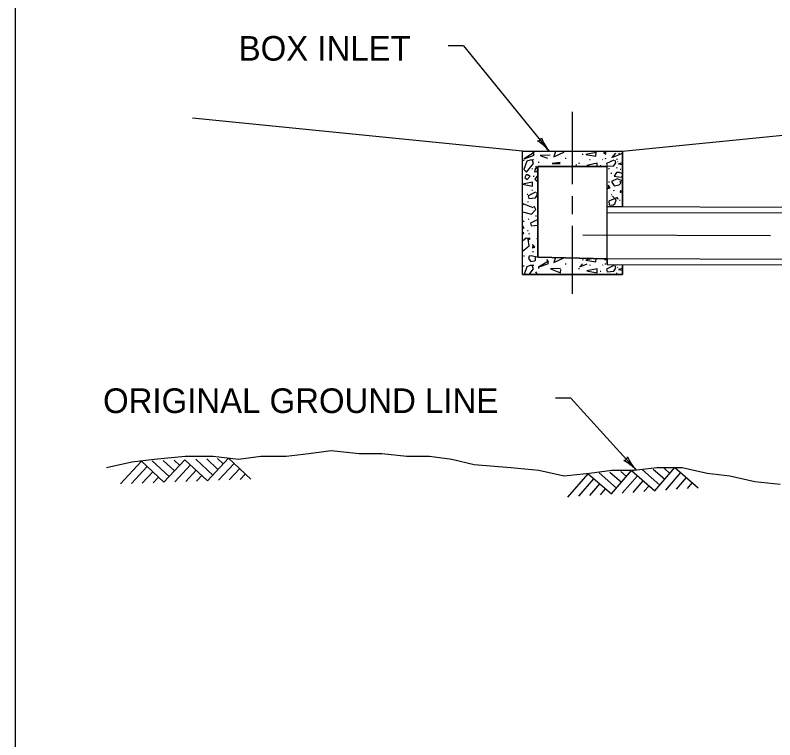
# Model space of a CAD drawing. Extents: x 1000 to 1036.3, y 1000 to 1022.
# Drawn here: x 1007 to 1013.17, y 1006.14 to 1012.03 of the extents above; entities that cross this region are included whole.
import ezdxf

# ---------------------------------------------------------------- set-up
doc = ezdxf.new("R2010")
doc.units = 0
for name, color, linetype in [('Level 1', 7, 'Continuous'), ('Level 10', 7, 'Continuous'), ('Level 11', 7, 'Continuous')]:
    doc.layers.add(name, color=color, linetype=linetype)

msp = doc.modelspace()

# ---------------------------------------------------------------- linework, layer by layer
at = {"layer": 'Level 1'}
for p, q in [((1010.6411, 1011.776), (1010.5161, 1011.776)), ((1010.6411, 1011.776), (1011.3372, 1010.9202)), ((1011.5268, 1010.6521), (1011.5268, 1011.2403)), ((1011.1206, 1010.9202), (1008.4393, 1011.1883)), ((1011.9331, 1010.9202), (1014.6143, 1011.1883)), ((1011.1206, 1010.9202), (1011.9331, 1010.9202)), ((1011.1206, 1009.9202), (1011.1206, 1010.9202)), ((1011.9331, 1010.4697), (1011.9331, 1010.9202)), ((1011.2456, 1010.7952), (1011.8081, 1010.7952)), ((1011.2456, 1010.0607), (1011.2456, 1010.7952)), ((1011.8081, 1010.0015), (1011.8081, 1010.7952)), ((1011.5268, 1010.4092), (1011.5268, 1010.5558)), ((1011.8081, 1010.4701), (1024.8674, 1010.4274)), ((1011.8081, 1010.4237), (1024.8673, 1010.3807)), ((1011.5268, 1009.7622), (1011.5268, 1010.3145)), ((1013.1351, 1010.2321), (1011.6111, 1010.2372)), ((1011.8081, 1010.0452), (1011.2456, 1010.0607)), ((1011.8072, 1010.0487), (1024.8659, 1010.0057)), ((1011.8081, 1010.0015), (1024.8657, 1009.9588)), ((1011.9331, 1009.9202), (1011.9331, 1009.9989)), ((1011.1206, 1009.9202), (1011.9331, 1009.9202)), ((1011.5121, 1008.9153), (1011.3871, 1008.9153)), ((1011.5121, 1008.9153), (1012.0424, 1008.3308)), ((1008.5553, 1008.4212), (1008.6467, 1008.3361)), ((1008.5617, 1008.2446), (1008.732, 1008.4277)), ((1008.6437, 1008.4245), (1008.6893, 1008.3818)), ((1008.732, 1008.4277), (1008.915, 1008.2575)), ((1007.855, 1008.2188), (1008.0252, 1008.4018)), ((1007.9434, 1008.2219), (1008.071, 1008.3593)), ((1008.0252, 1008.4018), (1008.2083, 1008.2317)), ((1008.1137, 1008.4051), (1008.251, 1008.2775)), ((1008.2019, 1008.4084), (1008.2935, 1008.3232)), ((1008.2083, 1008.2317), (1008.3786, 1008.4148)), ((1008.2902, 1008.4115), (1008.336, 1008.3689)), ((1008.2967, 1008.2348), (1008.4243, 1008.3723)), ((1008.3786, 1008.4148), (1008.5617, 1008.2446)), ((1008.467, 1008.418), (1008.6043, 1008.2903)), ((1008.6502, 1008.2477), (1008.7777, 1008.3852)), ((1008.0317, 1008.2252), (1008.1167, 1008.3167)), ((1008.3849, 1008.2382), (1008.4702, 1008.3297)), ((1008.7383, 1008.2511), (1008.8235, 1008.3426)), ((1008.8267, 1008.2542), (1008.8693, 1008.3001)), ((1011.4897, 1008.1117), (1011.6535, 1008.3007)), ((1011.6535, 1008.3007), (1011.8423, 1008.137)), ((1011.7417, 1008.307), (1011.8834, 1008.1843)), ((1011.8297, 1008.3134), (1011.9243, 1008.2314)), ((1011.8423, 1008.137), (1012.0062, 1008.326)), ((1011.9179, 1008.3196), (1011.9652, 1008.2787)), ((1012.0062, 1008.326), (1012.1952, 1008.1622)), ((1012.0944, 1008.3322), (1012.2361, 1008.2094)), ((1012.1825, 1008.3386), (1012.2769, 1008.2567)), ((1012.1952, 1008.1622), (1012.3588, 1008.3512)), ((1012.2707, 1008.3449), (1012.3178, 1008.3039)), ((1012.2833, 1008.1685), (1012.4061, 1008.3102)), ((1012.3588, 1008.3512), (1012.5477, 1008.1875)), ((1008.1201, 1008.2283), (1008.1626, 1008.2742)), ((1008.4733, 1008.2412), (1008.516, 1008.2871)), ((1011.578, 1008.118), (1011.7007, 1008.2597)), ((1011.9306, 1008.1432), (1012.0534, 1008.285)), ((1012.0187, 1008.1497), (1012.1006, 1008.2441)), ((1012.3713, 1008.1749), (1012.4533, 1008.2693)), ((1011.6661, 1008.1244), (1011.7478, 1008.2188)), ((1011.7542, 1008.1306), (1011.7952, 1008.1779)), ((1012.1069, 1008.1558), (1012.1479, 1008.2032)), ((1012.4596, 1008.1811), (1012.5006, 1008.2285))]:
    msp.add_line(p, q, dxfattribs=at)
msp.add_lwpolyline([(1011.8081, 1010.0452), (1011.8081, 1010.0015), (1011.9331, 1009.9989), (1011.9331, 1009.9202), (1011.1206, 1009.9202), (1011.1206, 1010.9202), (1011.9331, 1010.9202), (1011.9331, 1010.4697), (1011.8081, 1010.4701), (1011.8081, 1010.7952), (1011.2456, 1010.7952), (1011.2456, 1010.0607)], close=True, dxfattribs=at)
for points in [[(1011.214, 1010.9089), (1011.1338, 1010.8594), (1011.214, 1010.8893), (1011.2047, 1010.9208)], [(1011.3442, 1010.8896), (1011.264, 1010.8862), (1011.3228, 1010.8639)], [(1011.3887, 1010.9202), (1011.375, 1010.8734), (1011.4561, 1010.9127), (1011.4586, 1010.9202)], [(1011.6123, 1010.8945), (1011.6055, 1010.8936)], [(1011.7181, 1010.911), (1011.6353, 1010.8939), (1011.7172, 1010.8794), (1011.7181, 1010.9118)], [(1011.7885, 1010.9202), (1011.777, 1010.9067), (1011.7975, 1010.8965), (1011.7967, 1010.9202)], [(1011.8759, 1010.9049), (1011.8447, 1010.8702), (1011.9258, 1010.9026), (1011.9261, 1010.9049)], [(1011.9076, 1010.9008), (1011.9008, 1010.8999)], [(1011.1332, 1010.8454), (1011.1264, 1010.8446)], [(1011.2131, 1010.8499), (1011.1815, 1010.849), (1011.155, 1010.8388), (1011.1312, 1010.7722), (1011.1525, 1010.75), (1011.2105, 1010.8217), (1011.2002, 1010.8507)], [(1011.2547, 1010.8287), (1011.2479, 1010.8278)], [(1011.4274, 1010.8274), (1011.3609, 1010.8218), (1011.4274, 1010.8218)], [(1011.4741, 1010.861), (1011.4672, 1010.8601)], [(1011.6709, 1010.8517), (1011.6641, 1010.8508)], [(1011.7727, 1010.8542), (1011.7693, 1010.8516)], [(1011.7966, 1010.8601), (1011.7897, 1010.8592)], [(1011.8623, 1010.8486), (1011.8017, 1010.8204), (1011.8077, 1010.7982), (1011.8615, 1010.8025), (1011.8794, 1010.8272), (1011.8718, 1010.8468)], [(1011.8908, 1010.8538), (1011.884, 1010.853)], [(1011.8957, 1010.8345), (1011.8922, 1010.8362)], [(1011.9331, 1010.8247), (1011.8992, 1010.8177), (1011.9331, 1010.8117)], [(1011.2024, 1010.7784), (1011.1956, 1010.7776)], [(1011.2259, 1010.7833), (1011.2165, 1010.7542), (1011.237, 1010.7552), (1011.2447, 1010.7722), (1011.2284, 1010.7978)], [(1011.557, 1010.7952), (1011.5593, 1010.8132)], [(1011.583, 1010.8224), (1011.5762, 1010.8216)], [(1011.7265, 1010.8222), (1011.6437, 1010.8051), (1011.6997, 1010.7952)], [(1011.7257, 1010.7952), (1011.7265, 1010.823)], [(1011.7568, 1010.8015), (1011.75, 1010.8006)], [(1011.8259, 1010.7784), (1011.8191, 1010.7776)], [(1011.8887, 1010.7847), (1011.8819, 1010.7838)], [(1011.9202, 1010.7722), (1011.9133, 1010.7713)], [(1011.1696, 1010.7278), (1011.1508, 1010.7287), (1011.1388, 1010.7065), (1011.1576, 1010.6894), (1011.1815, 1010.7167), (1011.1644, 1010.727)], [(1011.215, 1010.7156), (1011.2082, 1010.7147)], [(1011.2456, 1010.725), (1011.2199, 1010.6945), (1011.2456, 1010.6737)], [(1011.2456, 1010.7193), (1011.2404, 1010.7193)], [(1011.8447, 1010.7407), (1011.8379, 1010.7398)], [(1011.9331, 1010.7362), (1011.9084, 1010.7475), (1011.8828, 1010.7475), (1011.8649, 1010.7167), (1011.8991, 1010.7125), (1011.9272, 1010.7091), (1011.9331, 1010.7174)], [(1011.1206, 1010.6519), (1011.2006, 1010.6377), (1011.2014, 1010.6702)], [(1011.2014, 1010.6693), (1011.1206, 1010.6527)], [(1011.8233, 1010.6402), (1011.8131, 1010.6188), (1011.8336, 1010.6239), (1011.8148, 1010.6452)], [(1011.8259, 1010.6695), (1011.8191, 1010.6687)], [(1011.9289, 1010.6792), (1011.8905, 1010.6954), (1011.8444, 1010.6749), (1011.8649, 1010.6399), (1011.9059, 1010.6484), (1011.9178, 1010.6604), (1011.9144, 1010.6757)], [(1011.9187, 1010.6757), (1011.9221, 1010.6732)], [(1011.2262, 1010.5867), (1011.1657, 1010.5586), (1011.1717, 1010.5364), (1011.2254, 1010.5407), (1011.2433, 1010.5654), (1011.2357, 1010.5851)], [(1011.2024, 1010.6025), (1011.1956, 1010.6017)], [(1011.2456, 1010.6338), (1011.2396, 1010.6331)], [(1011.8092, 1010.5899), (1011.8081, 1010.5897)], [(1011.8636, 1010.6004), (1011.8567, 1010.5996)], [(1011.9153, 1010.6033), (1011.9144, 1010.5853), (1011.9298, 1010.593), (1011.9331, 1010.5841)], [(1011.1647, 1010.569), (1011.1578, 1010.5682)], [(1011.8931, 1010.5452), (1011.8214, 1010.5144), (1011.8248, 1010.4862), (1011.853, 1010.482), (1011.87, 1010.4923), (1011.882, 1010.5222), (1011.8504, 1010.5554)], [(1011.8468, 1010.5648), (1011.84, 1010.5639)], [(1011.8863, 1010.5392), (1011.8965, 1010.5349)], [(1011.9139, 1010.5208), (1011.9071, 1010.52)], [(1011.2071, 1010.4598), (1011.1252, 1010.4923), (1011.1206, 1010.4859)], [(1011.1206, 1010.4286), (1011.1926, 1010.4086), (1011.2293, 1010.4462), (1011.2182, 1010.4675), (1011.2097, 1010.4692)], [(1011.1668, 1010.5082), (1011.16, 1010.5074)], [(1011.2338, 1010.3931), (1011.227, 1010.3922)], [(1011.1332, 1010.3491), (1011.1264, 1010.3483)], [(1011.1731, 1010.3679), (1011.1662, 1010.3671)], [(1011.2451, 1010.3647), (1011.1845, 1010.3366), (1011.1905, 1010.3144), (1011.2442, 1010.3187), (1011.2456, 1010.3205)], [(1011.1244, 1010.3134), (1011.1206, 1010.3054)], [(1011.1206, 1010.2937), (1011.1347, 1010.2972), (1011.1206, 1010.3131)], [(1011.1209, 1010.2737), (1011.1206, 1010.2734)], [(1011.1668, 1010.2737), (1011.16, 1010.2728)], [(1011.1206, 1010.2429), (1011.1312, 1010.2558), (1011.126, 1010.2627)], [(1011.1206, 1010.1098), (1011.1747, 1010.1508), (1011.1653, 1010.2055), (1011.1644, 1010.2148)], [(1011.1832, 1010.2114), (1011.1508, 1010.214), (1011.1206, 1010.1896)], [(1011.1772, 1010.2486), (1011.1704, 1010.2477)], [(1011.1704, 1010.2038), (1011.1823, 1010.2106)], [(1011.2401, 1010.2108), (1011.2332, 1010.21)], [(1011.2456, 1010.261), (1011.2396, 1010.2602)], [(1011.2102, 1010.1563), (1011.2, 1010.135), (1011.2205, 1010.1402), (1011.2017, 1010.1615)], [(1011.2087, 1010.1041), (1011.2018, 1010.1032)], [(1011.1354, 1010.0684), (1011.1286, 1010.0676)], [(1011.2363, 1010.0609), (1011.1911, 1010.0695), (1011.1732, 1010.0669), (1011.168, 1010.0498), (1011.1885, 1010.0242), (1011.2167, 1010.0293), (1011.2269, 1010.0353), (1011.2269, 1010.0567)], [(1011.2456, 1010.0771), (1011.2404, 1010.0749)], [(1011.3302, 1010.0286), (1011.25, 1009.9791), (1011.3302, 1010.0089), (1011.3208, 1010.0405)], [(1011.3871, 1010.0568), (1011.375, 1010.016), (1011.4554, 1010.0549)], [(1011.6123, 1010.037), (1011.6055, 1010.0362)], [(1011.6927, 1010.0483), (1011.6353, 1010.0365), (1011.7172, 1010.022), (1011.7179, 1010.0477)], [(1011.6928, 1010.0483), (1011.6927, 1010.0483)], [(1011.6929, 1010.0483), (1011.6928, 1010.0483)], [(1011.693, 1010.0483), (1011.6929, 1010.0483)], [(1011.6931, 1010.0483), (1011.693, 1010.0483)], [(1011.7839, 1010.0458), (1011.7975, 1010.0391), (1011.7972, 1010.0455)], [(1011.1332, 1009.988), (1011.1264, 1009.9872)], [(1011.2131, 1009.9924), (1011.1815, 1009.9916), (1011.155, 1009.9813), (1011.1331, 1009.9202)], [(1011.1748, 1009.9202), (1011.2105, 1009.9642), (1011.2002, 1009.9933)], [(1011.2547, 1009.9712), (1011.2479, 1009.9704)], [(1011.428, 1009.9676), (1011.3478, 1009.9642), (1011.4288, 1009.9334), (1011.4322, 1009.9599)], [(1011.4741, 1010.0035), (1011.4672, 1010.0027)], [(1011.583, 1009.965), (1011.5762, 1009.9641)], [(1011.6087, 1010.0069), (1011.5866, 1009.9821), (1011.6459, 1010.0058)], [(1011.7265, 1009.9647), (1011.6437, 1009.9477), (1011.7257, 1009.9332), (1011.7265, 1009.9656)], [(1011.6709, 1009.9942), (1011.6641, 1009.9934)], [(1011.7727, 1009.9967), (1011.7693, 1009.9942)], [(1011.7966, 1010.0027), (1011.7897, 1010.0018)], [(1011.8623, 1009.9911), (1011.8017, 1009.9629), (1011.8077, 1009.9407), (1011.8615, 1009.945), (1011.8794, 1009.9697), (1011.8718, 1009.9894)], [(1011.8908, 1009.9964), (1011.884, 1009.9955)], [(1011.8957, 1009.9771), (1011.8922, 1009.9787)], [(1011.9331, 1009.9672), (1011.8992, 1009.9602), (1011.9331, 1009.9543)], [(1011.2024, 1009.921), (1011.1956, 1009.9202)], [(1011.2259, 1009.9258), (1011.2241, 1009.9202)], [(1011.2412, 1009.9202), (1011.2284, 1009.9403)], [(1011.7568, 1009.944), (1011.75, 1009.9432)], [(1011.8259, 1009.921), (1011.8191, 1009.9202)], [(1011.8887, 1009.9272), (1011.8819, 1009.9264)], [(1007.7424, 1008.3518), (1007.9476, 1008.3975), (1008.13, 1008.4203), (1008.3807, 1008.4431), (1008.6087, 1008.4431), (1008.8139, 1008.4203), (1008.9962, 1008.4431), (1009.2015, 1008.4431), (1009.3838, 1008.4659), (1009.5662, 1008.4887), (1009.7942, 1008.4659), (1009.9766, 1008.4659), (1010.1817, 1008.4431), (1010.3642, 1008.4431), (1010.5465, 1008.4203), (1010.7289, 1008.3747), (1011.0253, 1008.3518), (1011.2532, 1008.3291), (1011.4584, 1008.2834), (1011.6637, 1008.3062), (1011.846, 1008.3291), (1012.0284, 1008.3291), (1012.2107, 1008.3518), (1012.416, 1008.3518), (1012.6212, 1008.3062), (1012.8035, 1008.2834), (1013.0087, 1008.2378), (1013.2139, 1008.215)]]:
    msp.add_lwpolyline(points, dxfattribs=at)
for centre, radius, start, end in [((1011.2434, 1011.0355), 0.0313, 267.89743, 350.01412), ((1011.6405, 1011.1668), 0.3909, 200.46999, 219.11672), ((1011.0339, 1010.6735), 0.3909, 39.12283, 57.79161), ((1011.0339, 1010.6735), 0.3909, 39.11061, 39.12283), ((1011.9425, 1008.441), 0.0313, 270.99701, 353.1137), ((1012.3319, 1008.5935), 0.3909, 203.56957, 222.2163), ((1011.7529, 1008.0681), 0.3909, 42.22241, 60.89119), ((1011.7529, 1008.0681), 0.3909, 42.21018, 42.22241)]:
    msp.add_arc(centre, radius, start, end, dxfattribs=at)
at = {"layer": 'Level 10'}
msp.add_line((1007, 1021.5), (1007, 1000.5), dxfattribs=at)
at = {"layer": 'Level 11'}
msp.add_lwpolyline([(1007, 1000.5), (1035.5, 1000.5), (1035.5, 1021.5), (1007, 1021.5)], close=True, dxfattribs=at)
msp.add_lwpolyline([(1007, 1000.5), (1035.5, 1000.5), (1035.5, 1021.5), (1007, 1021.5)], close=True, dxfattribs=at)

# ---------------------------------------------------------------- texts
at = {"layer": 'Level 1'}
for s, p in [('BOX INLET', (1008.8152, 1011.656)), ('ORIGINAL GROUND LINE', (1007.7136, 1008.7941))]:
    msp.add_text(s, height=0.2, dxfattribs=at).set_placement(p)

doc.saveas('drawing.dxf')
